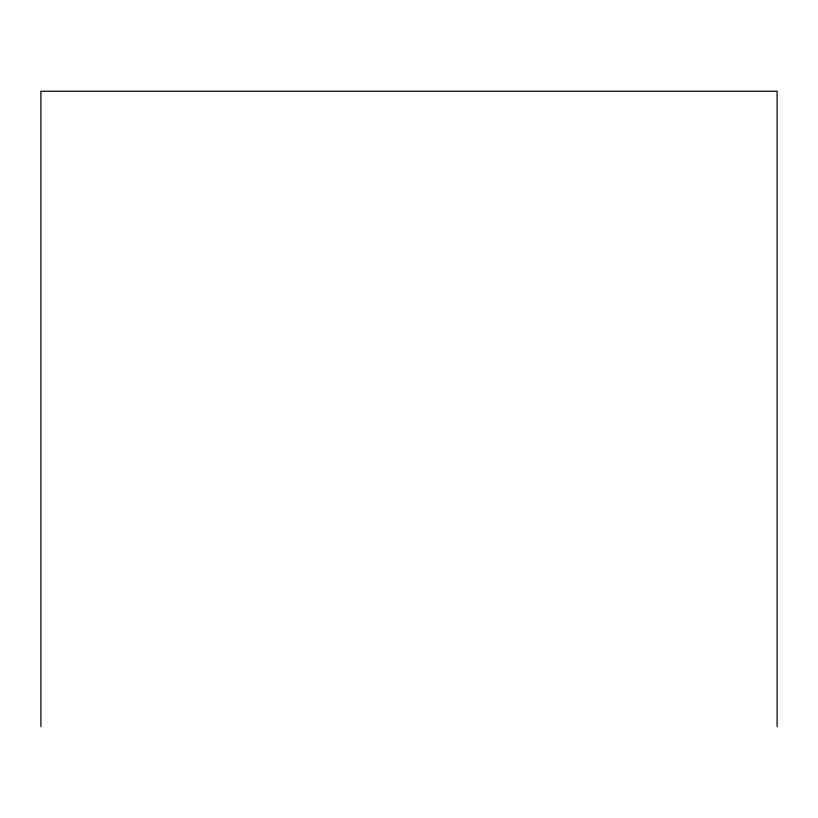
<?xml version="1.0" encoding="UTF-8"?>
<svg xmlns="http://www.w3.org/2000/svg" width="818" height="818" viewBox="0 0 818 818"><rect width="100%" height="100%" fill="white"/><g stroke="black" fill="none" stroke-linecap="round" stroke-linejoin="round"><path stroke-width="1.23" d="M777.1 726.721L777.1 91.279L40.9 91.279L40.9 726.721"/></g></svg>
